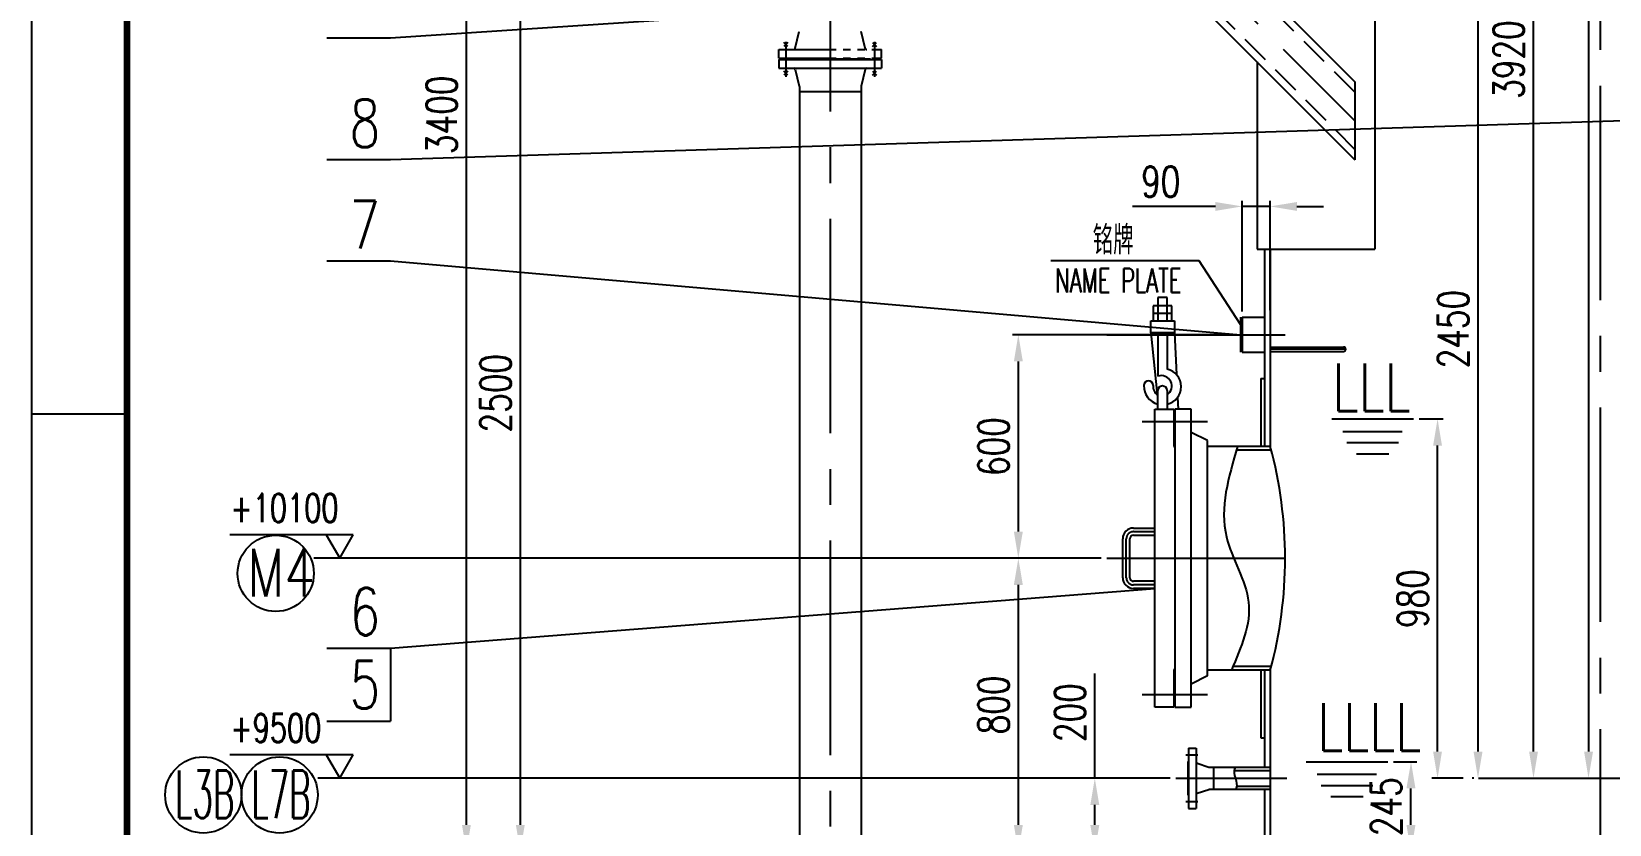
# Model space of a CAD drawing. Extents: x 45567 to 121349, y -17555 to 19241.
# Drawn here: x 45571.9 to 45737.4, y 10182.2 to 10265.4 of the extents above; entities that cross this region are included whole.
import ezdxf

# ---------------------------------------------------------------- set-up
doc = ezdxf.new("R2010")
doc.units = 0
doc.header["$LTSCALE"] = 30
doc.header["$MEASUREMENT"] = 0
for name, pattern in [('CENTER2', [1.125, 0.75, -0.125, 0.125, -0.125]), ('DASHDOT-S', [14, 10, -2, 0, -2]), ('DASHED', [0.75, 0.5, -0.25]), ('LIDIVIDE', [0.65, 0.4, -0.05, 0.05, -0.05, 0.05, -0.05])]:
    doc.linetypes.add(name, pattern=pattern)
doc.layers.get('DEFPOINTS').update_dxf_attribs({"linetype": 'CONTINUOUS'})
for name, color, linetype in [('1', 2, 'CONTINUOUS'), ('2', 1, 'CONTINUOUS'), ('3', 3, 'CENTER2'), ('4', 3, 'CENTER2'), ('5', 6, 'LIDIVIDE'), ('6', 4, 'DASHED'), ('L100_9', 2, 'CONTINUOUS')]:
    doc.layers.add(name, color=color, linetype=linetype)
doc.styles.add('HZ', font='simplex.shx', dxfattribs={"width": 0.75, "bigfont": 'SBTXT.shx'})
doc.dimstyles.new('STANDARD$0', dxfattribs={"dimtxt": 3.2, "dimasz": 2.8, "dimexe": 0.6, "dimexo": 0.6, "dimgap": 1, "dimtad": 1, "dimdec": 0, "dimzin": 0, "dimdsep": 46, "dimtxsty": 'HZ', "dimcen": 0.09, "dimadec": 0, "dimazin": 0, "dimtfac": 1, "dimtdec": 0, "dimtmove": 0, "dimatfit": 3, "dimfxl": 0, "dimtolj": 1, "dimtzin": 0, "dimarcsym": 0})

# ---------------------------------------------------------------- blocks, each defined once
blk = doc.blocks.new('*D1536')
at = {"layer": '1', "color": 0, "lineweight": -2}
for p, q in [((45714.79, 10188.81), (45717.22, 10188.81)), ((45716.62, 10182.18), (45716.62, 10186.01)), ((45715.47, 10179.38), (45717.22, 10179.38))]:
    blk.add_line(p, q, dxfattribs=at)
at = {"layer": '1', "color": 0}
for points in [[(45716.15, 10186.01), (45717.09, 10186.01), (45716.62, 10188.81)], [(45716.15, 10182.18), (45717.09, 10182.18), (45716.62, 10179.38)]]:
    blk.add_solid(points, dxfattribs=at)
at = {"layer": 'DEFPOINTS', "color": 0}
for p in [(45714.19, 10188.81), (45716.62, 10188.81), (45714.87, 10179.38)]:
    blk.add_point(p, dxfattribs=at)
at = {"layer": '1', "color": 0, "insert": (45714.02, 10184.09), "char_height": 3.2, "attachment_point": 5, "rotation": 90, "style": 'HZ'}
blk.add_mtext('\\A1;245', dxfattribs=at)
blk = doc.blocks.new('*D1537')
at = {"layer": '1', "color": 0, "lineweight": -2}
for p, q in [((45717.48, 10224.77), (45720.01, 10224.77)), ((45719.41, 10189.87), (45719.41, 10221.97)), ((45722.11, 10187.07), (45718.81, 10187.07))]:
    blk.add_line(p, q, dxfattribs=at)
at = {"layer": '1', "color": 0}
for points in [[(45718.94, 10221.97), (45719.87, 10221.97), (45719.41, 10224.77)], [(45718.94, 10189.87), (45719.87, 10189.87), (45719.41, 10187.07)]]:
    blk.add_solid(points, dxfattribs=at)
at = {"layer": 'DEFPOINTS', "color": 0}
for p in [(45716.88, 10224.77), (45719.41, 10224.77), (45722.71, 10187.07)]:
    blk.add_point(p, dxfattribs=at)
at = {"layer": '1', "color": 0, "insert": (45716.81, 10205.92), "char_height": 3.2, "attachment_point": 5, "rotation": 90, "style": 'HZ'}
blk.add_mtext('\\A1;980', dxfattribs=at)
blk = doc.blocks.new('*D1538')
at = {"layer": '1', "color": 0, "lineweight": -2}
for p, q in [((45725.02, 10337.84), (45730.07, 10337.84)), ((45729.47, 10189.87), (45729.47, 10335.04)), ((45725.02, 10187.07), (45730.07, 10187.07))]:
    blk.add_line(p, q, dxfattribs=at)
at = {"layer": '1', "color": 0}
for points in [[(45729.01, 10335.04), (45729.94, 10335.04), (45729.47, 10337.84)], [(45729.01, 10189.87), (45729.94, 10189.87), (45729.47, 10187.07)]]:
    blk.add_solid(points, dxfattribs=at)
at = {"layer": 'DEFPOINTS', "color": 0}
for p in [(45724.42, 10337.84), (45729.47, 10337.84), (45724.42, 10187.07)]:
    blk.add_point(p, dxfattribs=at)
at = {"layer": '1', "color": 0, "insert": (45726.87, 10262.46), "char_height": 3.2, "attachment_point": 5, "rotation": 90, "style": 'HZ'}
blk.add_mtext('\\A1;3920', dxfattribs=at)
blk = doc.blocks.new('*D1539')
at = {"layer": '1', "color": 0, "lineweight": -2}
for p, q in [((45724.41, 10365.92), (45735.84, 10365.92)), ((45735.24, 10363.12), (45735.24, 10189.87)), ((45734.96, 10187.07), (45735.84, 10187.07))]:
    blk.add_line(p, q, dxfattribs=at)
at = {"layer": '1', "color": 0}
for points in [[(45734.78, 10363.12), (45735.71, 10363.12), (45735.24, 10365.92)], [(45734.78, 10189.87), (45735.71, 10189.87), (45735.24, 10187.07)]]:
    blk.add_solid(points, dxfattribs=at)
at = {"layer": 'DEFPOINTS', "color": 0}
for p in [(45723.81, 10365.92), (45734.36, 10187.07), (45735.24, 10187.07)]:
    blk.add_point(p, dxfattribs=at)
at = {"layer": '1', "color": 0, "insert": (45732.64, 10276.5), "char_height": 3.2, "attachment_point": 5, "rotation": 90, "style": 'HZ'}
blk.add_mtext('\\A1;4655', dxfattribs=at)
blk = doc.blocks.new('*D1540')
at = {"layer": '1', "color": 0, "lineweight": -2}
for p, q in [((45722.42, 10281.3), (45724.25, 10281.3)), ((45723.65, 10189.87), (45723.65, 10278.5)), ((45723.22, 10187.07), (45723.05, 10187.07))]:
    blk.add_line(p, q, dxfattribs=at)
at = {"layer": '1', "color": 0}
for points in [[(45723.18, 10278.5), (45724.12, 10278.5), (45723.65, 10281.3)], [(45723.18, 10189.87), (45724.12, 10189.87), (45723.65, 10187.07)]]:
    blk.add_solid(points, dxfattribs=at)
at = {"layer": 'DEFPOINTS', "color": 0}
for p in [(45721.82, 10281.3), (45723.65, 10281.3), (45723.82, 10187.07)]:
    blk.add_point(p, dxfattribs=at)
at = {"layer": '1', "color": 0, "insert": (45721.05, 10234.19), "char_height": 3.2, "attachment_point": 5, "rotation": 90, "style": 'HZ'}
blk.add_mtext('\\A1;2450', dxfattribs=at)
blk = doc.blocks.new('*D1541')
at = {"layer": '1', "color": 0, "lineweight": -2}
for p, q in [((45683.46, 10187.07), (45683.46, 10198.05)), ((45691.37, 10187.07), (45682.86, 10187.07)), ((45683.46, 10182.18), (45683.46, 10184.27)), ((45690.96, 10179.38), (45682.86, 10179.38))]:
    blk.add_line(p, q, dxfattribs=at)
at = {"layer": '1', "color": 0}
for points in [[(45682.99, 10184.27), (45683.93, 10184.27), (45683.46, 10187.07)], [(45682.99, 10182.18), (45683.93, 10182.18), (45683.46, 10179.38)]]:
    blk.add_solid(points, dxfattribs=at)
at = {"layer": 'DEFPOINTS', "color": 0}
for p in [(45683.46, 10187.07), (45691.97, 10187.07), (45691.56, 10179.38)]:
    blk.add_point(p, dxfattribs=at)
at = {"layer": '1', "color": 0, "insert": (45680.86, 10193.96), "char_height": 3.2, "attachment_point": 5, "rotation": 90, "style": 'HZ'}
blk.add_mtext('\\A1;200', dxfattribs=at)
blk = doc.blocks.new('*D1542')
at = {"layer": '1', "color": 0, "lineweight": -2}
for p, q in [((45684.13, 10210.15), (45674.84, 10210.15)), ((45675.44, 10182.18), (45675.44, 10207.35)), ((45686.31, 10179.38), (45674.84, 10179.38))]:
    blk.add_line(p, q, dxfattribs=at)
at = {"layer": '1', "color": 0}
for points in [[(45674.97, 10207.35), (45675.91, 10207.35), (45675.44, 10210.15)], [(45674.97, 10182.18), (45675.91, 10182.18), (45675.44, 10179.38)]]:
    blk.add_solid(points, dxfattribs=at)
at = {"layer": 'DEFPOINTS', "color": 0}
for p in [(45675.44, 10210.15), (45684.73, 10210.15), (45686.91, 10179.38)]:
    blk.add_point(p, dxfattribs=at)
at = {"layer": '1', "color": 0, "insert": (45672.84, 10194.77), "char_height": 3.2, "attachment_point": 5, "rotation": 90, "style": 'HZ'}
blk.add_mtext('\\A1;800', dxfattribs=at)
blk = doc.blocks.new('*D1543')
at = {"layer": '1', "color": 0, "lineweight": -2}
for p, q in [((45698.91, 10236.03), (45698.91, 10247.66)), ((45701.86, 10236.18), (45701.86, 10247.66)), ((45696.11, 10247.06), (45687.43, 10247.06)), ((45701.86, 10247.06), (45698.91, 10247.06)), ((45704.66, 10247.06), (45707.46, 10247.06))]:
    blk.add_line(p, q, dxfattribs=at)
at = {"layer": '1', "color": 0}
for points in [[(45696.11, 10247.52), (45696.11, 10246.59), (45698.91, 10247.06)], [(45704.66, 10247.52), (45704.66, 10246.59), (45701.86, 10247.06)]]:
    blk.add_solid(points, dxfattribs=at)
at = {"layer": 'DEFPOINTS', "color": 0}
for p in [(45698.91, 10247.06), (45701.86, 10235.58), (45698.91, 10235.43)]:
    blk.add_point(p, dxfattribs=at)
at = {"layer": '1', "color": 0, "insert": (45690.37, 10249.66), "char_height": 3.2, "attachment_point": 5, "style": 'HZ'}
blk.add_mtext('\\A1;90', dxfattribs=at)
blk = doc.blocks.new('*D1544')
at = {"layer": '1', "color": 0, "lineweight": -2}
for p, q in [((45696.81, 10233.6), (45674.84, 10233.6)), ((45675.44, 10212.95), (45675.44, 10230.8)), ((45678.88, 10210.15), (45674.84, 10210.15))]:
    blk.add_line(p, q, dxfattribs=at)
at = {"layer": '1', "color": 0}
for points in [[(45674.97, 10230.8), (45675.91, 10230.8), (45675.44, 10233.6)], [(45674.97, 10212.95), (45675.91, 10212.95), (45675.44, 10210.15)]]:
    blk.add_solid(points, dxfattribs=at)
at = {"layer": 'DEFPOINTS', "color": 0}
for p in [(45675.44, 10233.6), (45697.41, 10233.6), (45679.48, 10210.15)]:
    blk.add_point(p, dxfattribs=at)
at = {"layer": '1', "color": 0, "insert": (45672.84, 10221.87), "char_height": 3.2, "attachment_point": 5, "rotation": 90, "style": 'HZ'}
blk.add_mtext('\\A1;600', dxfattribs=at)
blk = doc.blocks.new('*D1545')
at = {"layer": '1', "color": 0, "lineweight": -2}
for p, q in [((45624.3, 10340.92), (45616.95, 10340.92)), ((45617.55, 10182.18), (45617.55, 10338.12)), ((45676.55, 10179.38), (45616.95, 10179.38))]:
    blk.add_line(p, q, dxfattribs=at)
at = {"layer": '1', "color": 0}
for points in [[(45617.09, 10338.12), (45618.02, 10338.12), (45617.55, 10340.92)], [(45617.09, 10182.18), (45618.02, 10182.18), (45617.55, 10179.38)]]:
    blk.add_solid(points, dxfattribs=at)
at = {"layer": 'DEFPOINTS', "color": 0}
for p in [(45617.55, 10340.92), (45624.9, 10340.92), (45677.15, 10179.38)]:
    blk.add_point(p, dxfattribs=at)
at = {"layer": '1', "color": 0, "insert": (45614.95, 10256.66), "char_height": 3.2, "attachment_point": 5, "rotation": 90, "style": 'HZ'}
blk.add_mtext('\\A1;3400', dxfattribs=at)
blk = doc.blocks.new('*D1575')
at = {"layer": '1', "color": 0, "lineweight": -2}
for p, q in [((45721.54, 11033.23), (45817.58, 11033.23)), ((45816.98, 9972.32), (45816.98, 11030.43)), ((45809.76, 9969.52), (45817.58, 9969.52))]:
    blk.add_line(p, q, dxfattribs=at)
at = {"layer": '1', "color": 0}
for points in [[(45816.51, 11030.43), (45817.44, 11030.43), (45816.98, 11033.23)], [(45816.51, 9972.32), (45817.44, 9972.32), (45816.98, 9969.52)]]:
    blk.add_solid(points, dxfattribs=at)
at = {"layer": 'DEFPOINTS', "color": 0}
for p in [(45720.94, 11033.23), (45816.98, 11033.23), (45809.16, 9969.52)]:
    blk.add_point(p, dxfattribs=at)
at = {"layer": '1', "color": 0, "insert": (45814.38, 10501.37), "char_height": 3.2, "attachment_point": 5, "rotation": 90, "style": 'HZ'}
blk.add_mtext('\\A1;31200', dxfattribs=at)
blk = doc.blocks.new('*D1593')
at = {"layer": '1', "color": 0, "lineweight": -2}
for p, q in [((45698.22, 10275.54), (45622.61, 10275.54)), ((45623.21, 10182.18), (45623.21, 10272.74)), ((45700.57, 10179.38), (45622.61, 10179.38))]:
    blk.add_line(p, q, dxfattribs=at)
at = {"layer": '1', "color": 0}
for points in [[(45622.74, 10272.74), (45623.67, 10272.74), (45623.21, 10275.54)], [(45622.74, 10182.18), (45623.67, 10182.18), (45623.21, 10179.38)]]:
    blk.add_solid(points, dxfattribs=at)
at = {"layer": 'DEFPOINTS', "color": 0}
for p in [(45623.21, 10275.54), (45698.82, 10275.54), (45701.17, 10179.38)]:
    blk.add_point(p, dxfattribs=at)
at = {"layer": '1', "color": 0, "insert": (45620.61, 10227.46), "char_height": 3.2, "attachment_point": 5, "rotation": 90, "style": 'HZ'}
blk.add_mtext('\\A1;2500', dxfattribs=at)
blk = doc.blocks.new('*D1918')
at = {"layer": '1', "color": 0, "lineweight": -2}
for p, q in [((45707.39, 10402.13), (45746.8, 10402.13)), ((45746.2, 10399.33), (45746.2, 10182.18)), ((45746.53, 10179.38), (45746.8, 10179.38))]:
    blk.add_line(p, q, dxfattribs=at)
at = {"layer": '1', "color": 0}
for points in [[(45745.74, 10399.33), (45746.67, 10399.33), (45746.2, 10402.13)], [(45745.74, 10182.18), (45746.67, 10182.18), (45746.2, 10179.38)]]:
    blk.add_solid(points, dxfattribs=at)
at = {"layer": 'DEFPOINTS', "color": 0}
for p in [(45706.79, 10402.13), (45745.93, 10179.38), (45746.2, 10179.38)]:
    blk.add_point(p, dxfattribs=at)
at = {"layer": '1', "color": 0, "insert": (45743.6, 10290.76), "char_height": 3.2, "attachment_point": 5, "rotation": 90, "style": 'HZ'}
blk.add_mtext('\\A1;~5805', dxfattribs=at)
blk = doc.blocks.new('*D2031')
at = {"layer": '1', "color": 0, "lineweight": -2}
for p, q in [((45724.98, 10375.55), (45741.83, 10375.55)), ((45741.23, 10372.75), (45741.23, 10183.14)), ((45739.37, 10180.34), (45741.83, 10180.34))]:
    blk.add_line(p, q, dxfattribs=at)
at = {"layer": '1', "color": 0}
for points in [[(45740.76, 10372.75), (45741.7, 10372.75), (45741.23, 10375.55)], [(45740.76, 10183.14), (45741.7, 10183.14), (45741.23, 10180.34)]]:
    blk.add_solid(points, dxfattribs=at)
at = {"layer": 'DEFPOINTS', "color": 0}
for p in [(45724.38, 10375.55), (45738.77, 10180.34), (45741.23, 10180.34)]:
    blk.add_point(p, dxfattribs=at)
at = {"layer": '1', "color": 0, "insert": (45738.63, 10277.95), "char_height": 3.2, "attachment_point": 5, "rotation": 90, "style": 'HZ'}
blk.add_mtext('\\A1;4900', dxfattribs=at)

msp = doc.modelspace()

# ---------------------------------------------------------------- linework, layer by layer
at = {"layer": '1'}
for p, q in [((45609.583274, 10264.739025), (45692.441573, 10270.262644)), ((45651.277016, 10263.82443), (45650.853347, 10264.248099)), ((45651.277016, 10264.248099), (45650.853347, 10263.82443)), ((45660.141809, 10263.82443), (45660.565478, 10264.248099)), ((45660.141809, 10264.248099), (45660.565478, 10263.82443)), ((45651.277016, 10261.24718), (45650.853347, 10260.823511)), ((45651.277016, 10260.823511), (45650.853347, 10261.24718)), ((45660.141809, 10261.24718), (45660.565478, 10260.823511)), ((45660.141809, 10260.823511), (45660.565478, 10261.24718)), ((45609.583274, 10251.972851), (45749.940181, 10256.400248)), ((45609.583274, 10241.345156), (45698.747874, 10233.597344)), ((45694.40454, 10241.34228), (45678.842518, 10241.34228)), ((45698.747874, 10234.68251), (45694.40454, 10241.34228)), ((45605.689141, 10212.624037), (45592.724501, 10212.624037)), ((45602.833744, 10212.624037), (45604.261442, 10210.15119)), ((45604.261442, 10210.15119), (45605.689141, 10212.624037)), ((45674.839384, 10210.15119), (45601.551353, 10210.15119)), ((45609.583274, 10200.735608), (45689.74194, 10206.98782)), ((45609.583274, 10200.735608), (45609.583274, 10193.068498)), ((45605.689141, 10189.547114), (45592.724501, 10189.547114)), ((45602.833744, 10189.547114), (45604.261442, 10187.074267)), ((45604.261442, 10187.074267), (45605.689141, 10189.547114)), ((45682.860741, 10187.074267), (45601.960993, 10187.074267))]:
    msp.add_line(p, q, dxfattribs=at)
for centre in [(45597.551353, 10208.567361), (45589.960993, 10185.322304), (45597.960993, 10185.322304)]:
    msp.add_circle(centre, 4, dxfattribs=at)
for points in [[(45698.425691, 10221.874267), (45697.268575, 10212.391327), (45699.588452, 10205.553807), (45697.793508, 10198.428113)], [(45698.202014, 10188.233887), (45698.132783, 10188.118503), (45698.271245, 10186.030041), (45698.202014, 10185.914656)]]:
    msp.add_spline(points, degree=3, dxfattribs=at)
at = {"layer": '2'}
for p, q in [((45639.091489, 10331.771652), (45710.747873, 10260.115267)), ((45635.012027, 10327.692189), (45710.747873, 10251.956343)), ((45712.813134, 10269.497343), (45712.813134, 10242.574267)), ((45602.89854, 10264.739025), (45609.583274, 10264.739025)), ((45650.324797, 10262.474266), (45661.094028, 10262.474266)), ((45650.324797, 10262.474266), (45650.324797, 10261.555036)), ((45651.555566, 10262.535805), (45659.863259, 10262.535805)), ((45651.555566, 10262.535805), (45651.555566, 10262.474266)), ((45659.863259, 10262.535805), (45659.863259, 10262.474266)), ((45661.094028, 10262.474266), (45661.094028, 10261.555036)), ((45700.478643, 10262.225574), (45700.478643, 10242.574267)), ((45650.324797, 10261.555036), (45661.094028, 10261.555036)), ((45652.048892, 10261.422254), (45652.468118, 10259.671056)), ((45659.369933, 10261.422254), (45658.950707, 10259.671056)), ((45652.472874, 10259.630761), (45652.472651, 10129.497346)), ((45652.472874, 10259.112728), (45658.945951, 10259.112728)), ((45658.945951, 10259.630761), (45658.945728, 10129.497345)), ((45710.747873, 10260.115267), (45710.747873, 10251.956343)), ((45602.89854, 10251.972851), (45609.583274, 10251.972851)), ((45700.478643, 10242.574267), (45712.813134, 10242.574267)), ((45701.247874, 10242.574267), (45701.247874, 10221.874267)), ((45701.863258, 10242.574267), (45701.863258, 10221.874267)), ((45602.89854, 10241.345156), (45609.583274, 10241.345156)), ((45698.747874, 10235.430677), (45698.747874, 10231.76401)), ((45698.91454, 10235.430677), (45698.91454, 10231.76401)), ((45698.91454, 10235.430677), (45701.247874, 10235.430677)), ((45701.863258, 10232.311178), (45709.555566, 10232.311178)), ((45698.91454, 10231.76401), (45701.247874, 10231.76401)), ((45701.863258, 10231.84964), (45709.555566, 10231.84964)), ((45700.863258, 10228.997344), (45701.247874, 10228.997344)), ((45700.863258, 10228.997344), (45700.863258, 10221.874267)), ((45691.863258, 10221.762619), (45691.863258, 10198.539762)), ((45687.508973, 10213.31456), (45689.74194, 10213.31456)), ((45687.508973, 10212.570238), (45689.74194, 10212.570238)), ((45686.392489, 10208.104304), (45686.392489, 10212.198077)), ((45687.136811, 10208.104304), (45687.136811, 10212.198077)), ((45689.74194, 10207.732143), (45687.508973, 10207.732143)), ((45689.74194, 10206.98782), (45687.508973, 10206.98782)), ((45602.89854, 10200.735608), (45609.583274, 10200.735608)), ((45700.863258, 10198.428113), (45700.863258, 10191.305037)), ((45701.247874, 10198.428113), (45701.247874, 10188.233883)), ((45701.863258, 10198.428113), (45701.863258, 10179.38196)), ((45602.89854, 10193.068498), (45609.583274, 10193.068498)), ((45700.863258, 10191.305037), (45701.247874, 10191.305037)), ((45693.270951, 10190.247344), (45694.074797, 10190.247344)), ((45693.270951, 10190.247344), (45693.270951, 10183.901191)), ((45694.074797, 10190.247344), (45694.074797, 10183.901191)), ((45693.209412, 10188.843498), (45693.270951, 10188.843498)), ((45693.209412, 10188.843498), (45693.209412, 10185.305037)), ((45694.193073, 10188.650171), (45695.413504, 10188.242788)), ((45695.468305, 10188.233883), (45701.863258, 10188.233883)), ((45695.90172, 10188.233883), (45695.90172, 10185.914652)), ((45698.063856, 10187.895421), (45701.863258, 10187.895421)), ((45698.34017, 10186.253114), (45701.863258, 10186.253114)), ((45693.209412, 10185.305037), (45693.270951, 10185.305037)), ((45694.193073, 10185.498364), (45695.413504, 10185.905747)), ((45695.468305, 10185.914652), (45701.863258, 10185.914652)), ((45701.247874, 10185.914652), (45701.247874, 10180.343498)), ((45693.270951, 10183.901191), (45694.074797, 10183.901191))]:
    msp.add_line(p, q, dxfattribs=at)
at = {"layer": '2', "ltscale": 5}
for p, q in [((45691.043648, 10237.505036), (45690.066725, 10237.505036)), ((45690.066725, 10237.505036), (45690.066725, 10235.062728)), ((45691.043648, 10235.062728), (45691.043648, 10237.505036)), ((45691.53211, 10236.625805), (45689.578264, 10236.625805)), ((45689.578264, 10236.625805), (45689.578264, 10235.062728)), ((45689.578264, 10235.844267), (45691.53211, 10235.844267)), ((45691.53211, 10235.062728), (45691.53211, 10236.625805)), ((45689.338788, 10235.062728), (45690.555187, 10235.062728)), ((45689.338788, 10233.792728), (45689.338788, 10235.062728)), ((45690.555187, 10235.062728), (45691.807155, 10235.062728)), ((45691.807155, 10235.062728), (45691.807155, 10233.792728)), ((45691.807155, 10233.792728), (45689.338788, 10233.792728)), ((45689.338788, 10233.792728), (45690.009782, 10227.330953)), ((45690.066725, 10233.792728), (45690.066725, 10229.250036)), ((45691.043648, 10233.792728), (45691.043648, 10229.982728)), ((45691.807155, 10233.792728), (45692.020592, 10229.418076)), ((45690.066725, 10225.781959), (45690.066725, 10227.735805)), ((45691.043648, 10227.735805), (45691.043648, 10225.781959)), ((45689.74194, 10225.781959), (45691.75161, 10225.781959)), ((45689.74194, 10194.520421), (45689.74194, 10225.781959)), ((45691.75161, 10225.781959), (45691.75161, 10221.874267)), ((45693.5752, 10225.781959), (45691.863258, 10225.781959)), ((45691.863258, 10225.781959), (45691.863258, 10194.520421)), ((45692.137365, 10227.024666), (45692.197996, 10225.781959)), ((45693.5752, 10194.520421), (45693.5752, 10225.781959)), ((45695.287141, 10222.500484), (45693.5752, 10223.356454)), ((45695.287141, 10197.801897), (45695.287141, 10222.500484)), ((45691.75161, 10221.874267), (45691.863258, 10221.762619)), ((45701.863258, 10221.874267), (45695.287141, 10221.874267)), ((45701.863258, 10221.489652), (45698.31272, 10221.489652)), ((45691.863258, 10198.539762), (45691.75161, 10198.428113)), ((45691.75161, 10198.428113), (45691.75161, 10194.520421)), ((45695.287141, 10197.801897), (45693.5752, 10196.945926)), ((45701.863258, 10198.428113), (45695.287141, 10198.428113)), ((45701.863258, 10198.812729), (45697.958541, 10198.812729)), ((45691.75161, 10194.520421), (45689.74194, 10194.520421)), ((45691.863258, 10194.520421), (45693.5752, 10194.520421))]:
    msp.add_line(p, q, dxfattribs=at)
at = {"layer": '2'}
for centre, radius, start, end in [((45651.880571, 10261.381959), 0.173077, 13.46289526, 90), ((45659.538254, 10261.381959), 0.173077, 90, 166.53710474), ((45652.299797, 10259.630761), 0.173077, 0, 13.46289526), ((45659.119028, 10259.630761), 0.173077, 166.53710474, 180), ((45709.555566, 10232.080409), 0.230769, 270, 90), ((45658.612075, 10210.15119), 44.811777, 344.83455997, 15.16544003), ((45687.508973, 10212.198077), 1.116484, 90.00000077, 180.00000077), ((45687.508973, 10212.198077), 0.372161, 90.00000077, 180.00000077), ((45687.508973, 10208.104304), 1.116484, 180.00000077, 270.00000077), ((45687.508973, 10208.104304), 0.372161, 180.00000077, 270.00000077), ((45694.247874, 10188.814343), 0.173077, 180, 251.5408451), ((45695.468305, 10188.40696), 0.173077, 251.5408451, 270), ((45694.247874, 10185.334192), 0.173077, 108.4591549, 180), ((45695.468305, 10185.741575), 0.173077, 90, 108.4591549)]:
    msp.add_arc(centre, radius, start, end, dxfattribs=at)
at = {"layer": '2', "ltscale": 5}
for centre, radius, start, end in [((45690.433071, 10228.212055), 1.100733, 303.69006753, 109.44003483), ((45690.636597, 10228.150998), 1.876414, 282.52880771, 77.47119229), ((45690.554209, 10228.211322), 1.953846, 178.18771019, 255.5520851), ((45689.089802, 10228.273113), 0.488462, 0, 180), ((45690.547, 10228.146904), 0.976923, 172.57720759, 240.55289476), ((45690.555187, 10227.735805), 0.488462, 0, 180)]:
    msp.add_arc(centre, radius, start, end, dxfattribs=at)
at = {"layer": '3'}
for p, q in [((45736.478642, 11035.96838), (45736.478642, 9967.040636)), ((45655.709413, 10414.50896), (45655.709413, 10128.316655)), ((45631.63249, 10335.151189), (45710.747873, 10256.035805)), ((45697.41404, 10233.597344), (45702.43054, 10233.597344)), ((45709.786335, 10232.080409), (45701.863258, 10232.080409)), ((45693.017104, 10189.516575), (45694.267104, 10189.516575)), ((45691.974587, 10187.074267), (45703.584874, 10187.074267)), ((45723.688322, 10187.074267), (45768.527841, 10187.074267)), ((45693.017104, 10184.63196), (45694.267104, 10184.63196))]:
    msp.add_line(p, q, dxfattribs=at)
at = {"layer": '3', "ltscale": 10}
for p, q in [((45651.065182, 10264.328422), (45651.065182, 10260.647262)), ((45660.353643, 10264.328422), (45660.353643, 10260.647262)), ((45684.727491, 10233.597344), (45703.423852, 10233.597344)), ((45684.727491, 10210.15119), (45703.423852, 10210.15119))]:
    msp.add_line(p, q, dxfattribs=at)
at = {"layer": '3', "linetype": 'DASHDOT-S'}
for p, q in [((45695.287141, 10224.479395), (45688.439376, 10224.479395)), ((45687.508973, 10212.942399), (45689.74194, 10212.942399)), ((45686.76465, 10208.104304), (45686.76465, 10212.198077)), ((45689.74194, 10207.359981), (45687.508973, 10207.359981)), ((45695.287141, 10195.822985), (45688.439376, 10195.822985))]:
    msp.add_line(p, q, dxfattribs=at)
at = {"layer": '3', "ltscale": 1050}
for p, q in [((45695.287141, 10224.479395), (45688.439376, 10224.479395)), ((45695.287141, 10195.822985), (45688.439376, 10195.822985))]:
    msp.add_line(p, q, dxfattribs=at)
at = {"layer": '3', "linetype": 'DASHDOT-S'}
for centre, start, end in [((45687.508973, 10212.198077), 90.00000077, 180.00000077), ((45687.508973, 10208.104304), 180.00000077, 270.00000077)]:
    msp.add_arc(centre, 0.744322, start, end, dxfattribs=at)
at = {"layer": '4'}
for p, q in [((45708.315108, 10224.766575), (45716.877442, 10224.766575)), ((45709.480608, 10223.450908), (45715.711942, 10223.450908)), ((45709.889442, 10222.283241), (45715.303108, 10222.283241)), ((45710.902108, 10221.115908), (45714.290442, 10221.115908)), ((45705.62399, 10188.805037), (45714.186324, 10188.805037)), ((45706.78949, 10187.48937), (45713.020824, 10187.48937)), ((45707.198324, 10186.321703), (45712.61199, 10186.321703)), ((45708.21099, 10185.15437), (45711.599324, 10185.15437))]:
    msp.add_line(p, q, dxfattribs=at)
at = {"layer": '5', "ltscale": 10}
for p, q in [((45652.048892, 10263.649356), (45652.468118, 10265.400553)), ((45650.324797, 10262.597343), (45650.324797, 10263.516574)), ((45651.555566, 10262.535805), (45651.555566, 10262.597343)), ((45659.863259, 10262.535805), (45659.863259, 10262.597343)), ((45661.094028, 10262.597343), (45661.094028, 10263.516574))]:
    msp.add_line(p, q, dxfattribs=at)
at = {"layer": '5', "ltscale": 0.5}
for p, q in [((45659.369933, 10263.649356), (45658.950707, 10265.400553)), ((45650.324797, 10263.516574), (45661.094028, 10263.516574)), ((45650.324797, 10262.597343), (45661.094028, 10262.597343)), ((45651.555566, 10262.535805), (45659.863259, 10262.535805))]:
    msp.add_line(p, q, dxfattribs=at)
at = {"layer": '5', "ltscale": 10}
for centre, start, end in [((45651.880571, 10263.689651), 270, 346.53710474), ((45659.538254, 10263.689651), 193.46289526, 270)]:
    msp.add_arc(centre, 0.173077, start, end, dxfattribs=at)
at = {"layer": '6', "ltscale": 0.2}
for p, q in [((45638.547561, 10331.227723), (45710.747873, 10259.027411)), ((45635.555955, 10328.236118), (45710.747873, 10253.044199))]:
    msp.add_line(p, q, dxfattribs=at)
at = {"layer": 'L100_9', "color": 2}
for points in [[(45571.945072, 11115.317855), (45571.945072, 9926.317855), (46412.945072, 9926.317855), (46412.945072, 11115.317855), (45571.945072, 11115.317855)], [(45571.945072, 10225.317855), (45581.945072, 10225.317855)]]:
    msp.add_lwpolyline(points, dxfattribs=at)
at = {"layer": 'L100_9', "color": 2, "const_width": 0.7}
msp.add_lwpolyline([(45581.945072, 11090.317855), (45581.945072, 9936.317855), (46402.945072, 9936.317855), (46402.945072, 11090.317855), (45581.945072, 11090.317855)], dxfattribs=at)

# ---------------------------------------------------------------- texts
at = {"layer": '1', "style": 'HZ'}
for s, height, width, p in [('8', 5, 0.75, (45605.297269, 10253.284901)), ('7', 5, 0.75, (45605.297269, 10242.657206)), ('铭牌', 3, 0.75, (45683.245357, 10242.020605)), ('NAME PLATE', 2.5, 0.65, (45679.319057, 10238.031529)), ('LLL', 5, 0.75, (45708.388527, 10225.572868)), ('+10100', 2.9999999, 0.7, (45592.799774, 10213.920275)), ('M4', 5, 0.75, (45594.595936, 10206.145494)), ('6', 5, 0.75, (45605.297269, 10202.047658)), ('5', 5, 0.75, (45605.297269, 10194.380548)), ('LLLL', 5, 0.75, (45706.78591, 10189.943401)), ('+9500', 2.9999999, 0.7, (45592.799774, 10190.843352)), ('L3B', 5, 0.5, (45587.005576, 10182.900437)), ('L7B', 5, 0.5, (45595.005576, 10182.900437))]:
    msp.add_text(s, height=height, dxfattribs=dict(at, width=width)).set_placement(p)

# ---------------------------------------------------------------- dimensions: what is measured, and where the dimension line sits
at = {"layer": '1'}
dim = msp.add_linear_dim(base=(45816.978123, 11033.228103), p1=(45809.1612, 9969.515232), p2=(45720.940181, 11033.228103), angle=90, text='31200', dimstyle='STANDARD$0', dxfattribs=at)
dim.commit()
dim.dimension.update_dxf_attribs({"geometry": '*D1575', "text_midpoint": (45814.378123, 10501.371668)})
for base, p1, p2, text, picture, middle in [((45746.202718, 10179.38196), (45706.788042, 10402.132161), (45745.930761, 10179.38196), '~5805', '*D1918', (45743.602718, 10290.757061)), ((45741.230662, 10180.343498), (45724.376767, 10375.552316), (45738.769741, 10180.343498), '4900', '*D2031', (45738.630662, 10277.947907)), ((45735.241728, 10187.074267), (45723.811952, 10365.920419), (45734.358092, 10187.074267), '4655', '*D1539', (45732.641728, 10276.497343)), ((45675.439384, 10233.597344), (45679.483438, 10210.15119), (45697.41404, 10233.597344), '600', '*D1544', (45672.839384, 10221.874267))]:
    dim = msp.add_linear_dim(base=base, p1=p1, p2=p2, angle=90, text=text, dimstyle='STANDARD$0', override={"dimlfac": 26}, dxfattribs=at)
    dim.commit()
    dim.dimension.update_dxf_attribs({"geometry": picture, "text_midpoint": middle})
dim = msp.add_linear_dim(base=(45617.55374, 10340.920419), p1=(45677.152041, 10179.38196), p2=(45624.901721, 10340.920419), angle=90, text='3400', dimstyle='STANDARD$0', override={"dimlfac": 26}, dxfattribs=at)
dim.commit()
dim.dimension.update_dxf_attribs({"geometry": '*D1545', "text_midpoint": (45617.55374, 10256.660364), "dimtype": 160})
for base, p1, p2, picture, middle in [((45729.474951, 10337.843496), (45724.421372, 10187.074267), (45724.421372, 10337.843496), '*D1538', (45726.874951, 10262.458882)), ((45723.65109, 10281.304267), (45723.824838, 10187.074267), (45721.815155, 10281.304267), '*D1540', (45721.05109, 10234.189267)), ((45623.207485, 10275.535805), (45701.17095, 10179.38196), (45698.824797, 10275.535805), '*D1593', (45620.607485, 10227.458882)), ((45719.406439, 10224.766575), (45722.711197, 10187.074267), (45716.877442, 10224.766575), '*D1537', (45716.806439, 10205.920421)), ((45675.439384, 10210.15119), (45686.910306, 10179.38196), (45684.727491, 10210.15119), '*D1542', (45672.839384, 10194.766575)), ((45683.460741, 10187.074267), (45691.559871, 10179.38196), (45691.974587, 10187.074267), '*D1541', (45680.860741, 10193.959982)), ((45716.620923, 10188.805037), (45714.870207, 10179.38196), (45714.186324, 10188.805037), '*D1536', (45714.020923, 10184.093498))]:
    dim = msp.add_linear_dim(base=base, p1=p1, p2=p2, angle=90, dimstyle='STANDARD$0', override={"dimlfac": 26}, dxfattribs=at)
    dim.commit()
    dim.dimension.update_dxf_attribs({"geometry": picture, "text_midpoint": middle})
dim = msp.add_linear_dim(base=(45698.91454, 10247.055461), p1=(45701.863258, 10235.583123), p2=(45698.91454, 10235.430677), text='90', dimstyle='STANDARD$0', override={"dimlfac": 30}, dxfattribs=at)
dim.commit()
dim.dimension.update_dxf_attribs({"geometry": '*D1543', "text_midpoint": (45690.371683, 10249.655461)})

doc.saveas('drawing.dxf')
